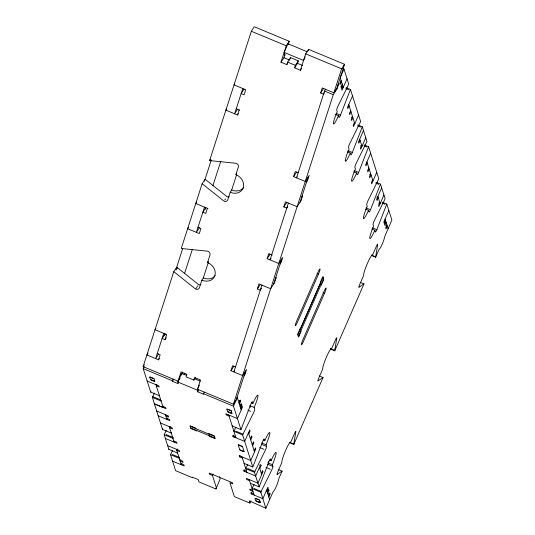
<?xml version="1.0" encoding="UTF-8"?>
<svg xmlns="http://www.w3.org/2000/svg" width="535" height="535" viewBox="0 0 535 535"><rect width="100%" height="100%" fill="white"/><g stroke="black" fill="none" stroke-linecap="round" stroke-linejoin="round"><path stroke-width="0.8" d="M289.435 442.572L293.802 444.391A3.177 0.395 -67.4 0 1 293.802 444.11L295.888 431.384A3.177 0.395 -67.4 0 0 294.451 433.691L290.665 442.338A11.121 1.371 -67.4 0 0 285.623 450.416A11.121 1.371 -67.4 0 0 281.851 462.507L278.066 471.154A3.177 0.395 -67.4 0 0 276.99 474.612L281.998 471.101A3.177 0.395 -67.4 0 1 282.105 471.148L279.451 477.22A3.177 0.395 -67.4 0 0 278.381 480.323A6.353 0.782 -67.4 0 1 276.247 486.522A6.353 0.782 -67.4 0 1 273.632 491.19A3.177 0.395 -67.4 0 0 272.322 493.524L265.882 508.25L249.203 500.813L249.925 503.107L234.35 496.627L229.93 482.69L232.845 483.901L232.478 482.751L209.185 473.06L209.546 474.211L212.462 475.421L216.334 487.639L215.953 488.977L198.966 481.908L198.238 479.614L192.413 477.193L192.6 477.768L175.614 470.7L170.531 454.69A3.177 0.395 -67.4 0 1 170.899 453.887L172.678 450.296M330.362 348.96L334.736 350.779A3.177 0.395 -67.4 0 1 334.736 350.492L336.823 337.766A3.177 0.395 -67.4 0 0 335.378 340.079L331.6 348.72A11.121 1.371 -67.4 0 0 326.551 356.805A11.121 1.371 -67.4 0 0 322.779 368.896L319 377.543A3.177 0.395 -67.4 0 0 317.924 380.994L322.933 377.489A3.177 0.395 -67.4 0 1 323.04 377.529L293.802 444.391M371.297 255.349L375.664 257.168A3.17 0.388 -67.4 0 1 375.664 256.88L377.75 244.154A3.177 0.395 -67.4 0 0 376.312 246.461L372.527 255.108A11.121 1.371 -67.4 0 0 367.485 263.193A11.121 1.371 -67.4 0 0 363.706 275.284L359.928 283.931A3.177 0.395 -67.4 0 0 358.851 287.382L363.86 283.878A3.177 0.395 -67.4 0 1 363.967 283.918L334.736 350.779M180.155 377.957L178.055 381.181L143.112 366.642L173.728 271.78L176.664 267.273A3.19 2.635 33.1 0 1 177.459 267.721L198.599 284.58A3.177 2.621 33.1 0 0 200.899 284.7M202.096 183.866A3.19 2.635 33.1 0 1 202.892 184.314L224.031 201.173A3.177 2.621 33.1 0 0 227.763 199.863L230.204 192.286A11.121 9.182 33.1 0 0 243.251 187.691A11.121 9.182 33.1 0 0 235.908 174.611L238.349 167.04A3.177 2.621 33.1 0 0 236.256 163.302L210.529 160.667A3.19 2.635 33 0 1 209.66 160.426L251.343 31.257L254.279 26.75L289.221 41.282L288.211 44.412M176.149 268.858L182.602 248.855M204.41 181.278L211.298 159.945M163.763 333.358L155.618 358.611L158.661 353.929M204.504 207.112L196.352 232.357L199.428 227.636M242.77 88.536L234.618 113.781L237.553 109.274M164.579 335.412L165.068 333.9L162.132 338.408L165.047 339.618L166.305 337.685M184.508 273.646L192.353 249.357M205.32 209.165L205.808 207.654L202.872 212.161L205.788 213.371L207.413 208.322M212.89 185.698L220.794 161.209M148.135 353.04L146.878 354.972L158.527 359.821L160.159 354.772L157.243 353.555M165.047 339.618L166.673 334.569L155.03 329.727L155.899 328.39M226.72 108.859L225.884 110.15L237.533 114.992L239.158 109.942M208.262 262.578L203.3 277.946L201.835 280.2L199.388 287.776A3.177 2.621 33.1 0 1 195.663 289.087L174.524 272.228A3.19 2.635 33.1 0 0 173.728 271.78M201.835 280.2A11.121 9.182 33.1 0 0 214.876 275.605A11.121 9.182 33.1 0 0 207.54 262.524L209.981 254.948A3.177 2.621 33.1 0 0 207.888 251.216L182.154 248.581A3.19 2.635 33.1 0 1 181.291 248.34L202.096 183.866L205.032 179.359A3.19 2.635 33.1 0 1 205.828 179.807L226.967 196.666A3.177 2.621 33.1 0 0 229.268 196.786M230.204 192.286L231.675 190.032L236.63 174.664M178.055 381.181L181.051 371.899L186.875 374.326L186.06 376.847L193.824 380.077L195.502 377.503M287.649 63.337L286.813 64.628L280.989 62.207L286.285 45.796L289.221 41.282M181.492 375.122L182.488 372.032M280.989 62.207L283.924 57.7L284.934 54.57M286.813 64.628L287.629 62.107L290.565 57.599L298.329 60.829L297.513 63.351L294.578 67.858L300.402 70.286L301.66 68.353M290.157 58.857L290.565 57.599M193.824 380.077L194.64 377.556L200.464 379.977L197.468 389.253L233.387 404.192L236.323 399.685L245.558 371.063M294.578 67.858L295.394 65.337L298.329 60.829M300.402 70.286L305.699 53.868L308.635 49.36L344.547 64.3L336.809 88.288L333.873 92.796L322.224 87.947L320.599 92.996L323.508 94.207L324.344 92.923M308.127 50.925L308.635 49.36M243.94 376.078L244.916 374.574L246.548 369.524L242.623 375.57L230.973 370.728L232.605 365.679L235.514 366.89M261.535 288.231L260.277 290.157L257.362 288.947L258.993 283.898L270.643 288.746L274.555 282.734L276.18 277.685L275.204 279.183M280.093 264.036L281.069 262.531L282.701 257.482L278.788 263.494L267.139 258.652L268.771 253.597L272.262 255.048M287.583 206.851L286.74 208.142L283.831 206.925L285.463 201.876L297.106 206.724L301.024 200.712L302.649 195.663L301.673 197.168M306.562 182.014L307.538 180.509L309.17 175.46L305.258 181.472L293.608 176.63L295.24 171.581L298.149 172.792M261.903 285.108L233.895 371.899L234.551 370.895M288.372 203.086L270.055 259.863L271.031 258.358M325.828 89.044L324.524 91.05L296.524 177.841L297.172 176.838M233.387 404.192L333.265 94.682L337.177 88.67L338.809 83.62L337.826 85.125M333.873 92.796L341.611 68.808L344.547 64.3M273.572 284.239L281.724 258.987M300.041 202.217L308.193 176.965M335.585 114.517L338.495 115.727L339.043 117.446A3.177 0.395 -67.4 0 0 340.487 115.139L350.111 90.335A3.177 0.395 -67.4 0 1 350.465 89.485L346.098 87.666M347.429 151.853L350.345 153.063L350.886 154.782A3.177 0.395 -67.4 0 0 352.331 152.475L361.954 127.671A3.177 0.395 -67.4 0 1 362.309 126.822L357.942 125.009M353.755 171.802L356.671 173.012L357.213 174.731A3.177 0.395 -67.4 0 0 358.657 172.424L368.281 147.613A3.183 0.395 -67.4 0 1 368.635 146.771L364.268 144.952M365.599 209.138L368.515 210.349L369.056 212.067A3.177 0.395 -67.4 0 0 370.501 209.76L380.131 184.956A3.183 0.395 -67.4 0 1 380.479 184.107L376.112 182.288M371.925 229.087L374.841 230.297L375.383 232.016A3.177 0.395 -67.4 0 0 376.827 229.702L386.457 204.898A3.177 0.395 -67.4 0 1 386.805 204.049L382.438 202.237M159.677 395.084A3.197 0.395 -67.4 0 1 159.41 395.719L150.676 392.088L143.233 368.635L144.176 366.475M285.068 55.292L284.152 52.397L287.93 43.75L307.344 51.828M156.895 384.364L156.267 385.809L159.176 387.019L158.815 385.875L147.165 381.027M305.137 56.87L303.566 60.468L284.152 52.397M186.815 375.523L181.586 373.35L177.807 381.997L178.362 383.742L172.537 381.321L172.986 379.308M172.537 381.321L173.48 379.161M162.78 406.359L165.696 407.57L166.057 408.713L154.414 403.871L163.148 407.503L163.777 406.065M184.027 374.681L184.695 373.149M167.562 417.995L166.933 419.44L165.415 414.665M170.197 426.301L169.568 427.746L172.477 428.956L172.116 427.813L160.467 422.964M204.042 392.229L203.594 394.241L197.776 391.821L197.221 390.075L199.421 385.033M197.776 391.821L198.719 389.661M177.393 448.979L176.757 450.416L179.673 451.627L179.312 450.483L167.662 445.642M342.454 68.44L343.992 69.082L340.213 77.729L343.263 87.352L341.811 86.744M341.083 80.477L339.825 83.36L340.186 84.503L341.45 81.621M342.206 84.008L340.949 86.891L341.31 88.041L342.567 85.159M342.902 86.209L341.644 89.091L342.005 90.234L347.048 78.705M180.797 459.719L180.168 461.157L183.077 462.374L182.716 461.223L179.807 460.013M181.947 463.343L181.318 464.788L176.396 449.273M352.518 95.946L347.476 107.475L347.837 108.618L349.101 105.736M350.646 110.611L349.382 113.487L349.75 114.637L351.007 111.755M352.518 116.53L351.261 119.412L351.622 120.556L352.886 117.673L351.428 117.065M354.431 122.542L353.167 125.424L353.535 126.568L358.57 115.045M232.391 425.579A3.177 0.395 -67.4 0 1 232.21 426L240.944 429.638L233.507 406.185L237.286 397.538M239.005 402.955L240.262 400.073L240.63 401.217L239.366 404.099M240.121 406.486L241.385 403.604L241.746 404.748L240.489 407.63M240.85 408.787L242.114 405.904L242.475 407.048L237.433 418.577L225.79 413.729L226.151 414.879L229.067 416.09M212.462 475.421L213.09 473.977M363.492 130.553L358.457 142.083L358.818 143.233L360.075 140.351M233.668 435.136L233.033 436.573L244.682 441.422L249.725 429.893L250.086 431.036L248.828 433.918M361.62 145.219L360.363 148.101L360.724 149.245L365.766 137.716M215.953 488.977L220.119 478.992L219.39 476.705M370.688 153.231L365.646 164.76L366.007 165.904L367.271 163.021M318.459 274.167L297.46 322.197A4.768 0.588 -67.4 0 1 295.293 325.661A4.768 0.588 -67.4 0 1 296.912 320.478L317.91 272.449A4.768 0.588 -67.4 0 1 320.077 268.985A4.768 0.588 -67.4 0 1 318.459 274.167L317.001 273.566M242.368 458.027L239.453 456.816L240.088 455.372M250.373 438.787L251.631 435.905L251.992 437.048L250.734 439.93M368.816 167.89L367.552 170.772L367.919 171.922L369.177 169.04M297.821 334.823L323.02 277.183L323.568 278.902L298.363 336.542M252.246 444.705L253.51 441.823L253.871 442.973L252.614 445.856M370.695 173.808L369.431 176.69L369.799 177.841L371.056 174.958L369.598 174.35M259.803 468.526L261.067 465.644L260.699 464.5L255.663 476.03L244.013 471.181L244.642 469.743M254.158 450.724L255.416 447.842L255.784 448.985L250.741 460.515L239.091 455.666L239.453 456.816M372.601 179.827L371.343 182.709L371.705 183.853L376.747 172.323M324.518 293.26L303.512 341.297A4.768 0.588 -67.4 0 1 301.352 344.761A4.768 0.588 -67.4 0 1 302.971 339.578L323.969 291.542A4.768 0.588 -67.4 0 1 326.129 288.084A4.768 0.588 -67.4 0 1 324.518 293.26L323.06 292.658M381.662 187.838L376.627 199.368L376.988 200.511L378.252 197.629L376.794 197.027M266.998 491.204L268.256 488.321L267.895 487.178L262.852 498.7L251.209 493.858L251.838 492.414M261.347 473.395L262.611 470.512L262.973 471.663L257.93 483.185L246.287 478.343L246.648 479.487L249.557 480.697M379.796 202.498L378.533 205.38L378.894 206.53L383.936 195.001M249.925 503.107L250.875 500.941M388.858 210.516L383.816 222.045L384.183 223.189L385.441 220.306M267.333 492.253L268.59 489.371L268.958 490.515L267.681 493.424M385.775 221.356L384.518 224.239L384.879 225.382L386.15 222.473L384.692 221.871M268.436 495.811L269.714 492.902L270.075 494.046L268.817 496.928M386.905 224.861L385.635 227.77L385.996 228.92L387.26 226.037L385.802 225.429M375.664 257.168L378.319 251.089A3.177 0.395 -67.4 0 1 379.629 248.755A6.353 0.782 -67.4 0 0 382.251 244.08A6.353 0.782 -67.4 0 0 384.384 237.888A3.177 0.395 -67.4 0 1 385.447 234.785L391.887 220.066L386.805 204.049M171.434 432.641A3.177 0.395 -67.4 0 1 171.253 433.062L162.52 429.424L152.361 397.405A3.197 0.395 -67.4 0 1 152.729 396.602L154.501 393.011M166.352 430.347L164.573 433.945A3.177 0.395 -67.4 0 0 164.205 434.748L168.846 449.373L177.58 453.005A3.177 0.395 -67.4 0 0 177.673 452.797M235.928 427.151L234.263 430.521A3.19 0.395 -67.4 0 0 233.895 431.324L242.636 434.955L252.787 466.975L244.054 463.343A3.177 0.395 -67.4 0 0 244.147 463.129M242.636 434.955A3.19 0.395 -67.4 0 1 243.004 434.152L253.65 412.579A3.177 0.395 -67.4 0 0 254.74 409.275L254.185 407.402A11.121 1.371 -67.4 0 0 257.957 395.311A11.121 1.371 -67.4 0 0 252.915 403.397L251.457 402.788M247.772 464.487L246.107 467.857A3.177 0.395 -67.4 0 0 245.739 468.66L254.479 472.291L259.121 486.924L250.38 483.286M254.479 472.291A3.177 0.395 -67.4 0 1 254.847 471.495L265.494 449.915A3.177 0.395 -67.4 0 0 266.577 446.464L266.029 444.745A11.121 1.371 -67.4 0 0 269.807 432.654A11.121 1.371 -67.4 0 0 264.758 440.733L263.3 440.124M254.098 484.436L252.433 487.806A3.177 0.395 -67.4 0 0 252.065 488.602L260.806 492.24L265.882 508.25M260.806 492.24A3.177 0.395 -67.4 0 1 261.174 491.438L271.827 469.864A3.177 0.395 -67.4 0 0 272.903 466.406L272.355 464.688A11.121 1.371 -67.4 0 0 276.134 452.597A11.121 1.371 -67.4 0 0 271.084 460.675L269.627 460.073M234.684 83.901L234.029 84.898L245.679 89.746L244.047 94.795L241.138 93.585L244.074 89.077M237.533 114.992L238.369 113.708M209.66 160.426L210.395 159.296M196.746 201.976L195.77 203.474L207.995 208.563M188.594 227.221L187.618 228.726L199.267 233.568L200.899 228.519L197.983 227.308M235.908 174.611L236.644 173.487M175.995 269.974L177.459 267.721M224.767 200.05L225.502 198.92M207.54 262.524L208.275 261.401M320.599 92.996L323.528 88.489M143.112 366.642L144.37 364.709M196.031 288.525L196.766 287.395M197.134 286.834L197.863 285.71M158.527 359.821L159.363 358.53M293.608 176.63L296.544 172.123M283.831 206.925L286.767 202.417M267.139 258.652L270.075 254.138M257.362 288.947L260.298 284.439M230.973 370.728L233.909 366.221M283.924 57.7L289.749 60.121M251.343 31.257L286.285 45.796M305.699 53.868L341.611 68.808M297.513 63.351L302.609 65.471M287.629 62.107L295.394 65.337M345.744 88.516L348.659 89.726M324.524 91.05L333.265 94.682M336.114 113.32L340.487 115.139M357.587 125.852L360.503 127.069M363.914 145.801L366.829 147.011M360.53 145.754L361.988 146.363L359.714 139.2M347.964 150.656L352.331 152.475M236.249 108.732L239.74 110.183M354.29 170.605L358.657 172.424M375.757 183.137L378.673 184.348M382.09 203.086L384.999 204.296M378.7 203.039L380.158 203.648L377.884 196.485M366.134 207.941L370.501 209.76M372.46 227.89L376.827 229.702M371.297 255.068L375.664 256.88M360.222 282.36L363.967 283.918M330.369 348.68L334.736 350.492M319.295 375.978L323.04 377.529M194.279 378.633L200.25 381.114M239.172 400.608L240.63 401.217M254.185 407.402L249.818 405.59L250.36 407.302M240.289 404.146L241.746 404.748M247.825 410.158L250.741 411.368M177.807 381.997L197.221 390.075M143.233 368.635L172.357 380.753M203.414 393.673L233.507 406.185M149.706 377.088L154.073 378.907L154.829 381.294A2.381 0.341 23.6 0 1 152.783 380.813A2.381 0.341 23.6 0 1 150.462 379.476L149.706 377.088A2.381 0.341 23.6 0 1 151.753 377.57A2.381 0.341 23.6 0 1 154.073 378.907M227.609 411.495L231.976 413.314M150.462 379.476L154.829 381.294M289.435 442.291L293.802 444.11M152.729 396.602L160.012 399.632M235.721 431.13L243.004 434.152M152.361 397.405L161.095 401.043A3.197 0.395 -67.4 0 1 161.282 400.628M261.662 442.926L266.029 444.745M261.481 444.344L266.577 446.464M235.581 436.64L232.672 435.43L233.033 436.573L235.948 437.784L228.699 414.939M259.676 447.494L264.043 449.313M156.681 411.027L168.331 415.876L168.692 417.019L165.783 415.809M238.215 444.946L242.589 446.765L244.1 451.533A2.381 0.348 23.3 0 1 241.96 451.025A2.381 0.348 23.3 0 1 239.727 449.714L238.215 444.946A2.381 0.334 24 0 1 240.175 445.387A2.381 0.334 24 0 1 242.576 446.758M190.146 426.275L214.415 436.373M190.694 427.993L214.963 438.091M166.572 418.29L169.481 419.5L169.842 420.65L158.2 415.802M239.733 449.721L244.1 451.533M267.988 462.869L272.355 464.688M267.808 464.286L272.903 466.406M278.361 469.59L282.105 471.148M266.002 467.436L270.369 469.255M259.609 465.042L261.067 465.644M166.031 434.547L173.307 437.577M247.565 468.466L254.847 471.495M164.205 434.748L172.939 438.379A3.177 0.395 -67.4 0 1 173.032 438.172M173.761 440.967L176.677 442.178L177.038 443.321L165.389 438.479M246.561 471.248L243.652 470.038L244.013 471.181M267.5 489.913L268.958 490.515M268.617 493.444L270.075 494.046M172.357 454.496L179.633 457.525M253.891 488.408L261.174 491.438M170.531 454.69L179.265 458.321A3.177 0.395 -67.4 0 1 179.452 457.913M252.607 490.294L249.691 489.084L250.052 490.227L252.968 491.438M180.957 463.644L183.866 464.855L184.227 465.998L172.584 461.157M253.757 493.925L250.841 492.715L251.209 493.858M255.937 500.8C266.791 504.237 254.058 502.813 255.182 498.413L259.549 500.225L260.304 502.612L259.549 500.225A2.381 0.341 23.2 0 0 257.322 498.934A2.381 0.341 23.2 0 0 255.168 498.406M343.992 69.082L348.78 84.169A3.19 0.395 -67.4 0 1 348.412 84.965L337.759 106.545A3.177 0.395 -67.4 0 0 336.669 109.849L337.224 111.715A11.121 1.371 -67.4 0 0 333.452 123.812A11.121 1.371 -67.4 0 0 338.495 115.727M350.465 89.485L360.623 121.505A3.19 0.395 -67.4 0 1 360.256 122.308L349.602 143.882A3.177 0.395 -67.4 0 0 348.512 147.185L349.067 149.058A11.121 1.371 -67.4 0 0 345.296 161.149A11.121 1.371 -67.4 0 0 350.345 153.063M362.309 126.822L366.95 141.447A3.19 0.395 -67.4 0 1 366.582 142.25L355.929 163.83A3.177 0.395 -67.4 0 0 354.839 167.134L355.394 169A11.121 1.371 -67.4 0 0 351.622 181.091A11.121 1.371 -67.4 0 0 356.671 173.012M368.635 146.771L378.793 178.79A3.177 0.395 -67.4 0 1 378.426 179.593L367.772 201.167A3.177 0.395 -67.4 0 0 366.696 204.624L367.244 206.343A11.121 1.371 -67.4 0 0 363.466 218.434A11.121 1.371 -67.4 0 0 368.515 210.349M380.479 184.107L385.12 198.732A3.177 0.395 -67.4 0 1 384.752 199.535L374.099 221.115A3.177 0.395 -67.4 0 0 373.022 224.566L373.57 226.285A11.121 1.371 -67.4 0 0 369.792 238.376A11.121 1.371 -67.4 0 0 374.841 230.297M348.733 104.593L354.792 123.685M366.91 161.878L372.962 180.97M385.08 219.163L388.109 228.706M321.067 284.673L321.247 285.249L323.769 279.484L322.859 276.622L320.338 282.386L320.518 282.955L300.362 329.065L300.182 328.497L297.661 334.261L298.57 337.124L301.085 331.359L300.904 330.784M252.915 403.397L252.366 401.678A3.177 0.395 -67.4 0 0 250.928 403.985L241.298 428.789A3.177 0.395 -67.4 0 1 240.944 429.638M264.758 440.733L264.21 439.014A3.177 0.395 -67.4 0 0 262.772 441.321L253.142 466.125A3.177 0.395 -67.4 0 1 252.787 466.975M271.084 460.675L270.543 458.956A3.177 0.395 -67.4 0 0 269.098 461.27L259.468 486.074A3.177 0.395 -67.4 0 1 259.121 486.924M237.152 397.11L241.218 409.93M248.461 432.775L254.52 451.868M259.442 467.383L261.715 474.545M266.637 490.053L269.66 499.603M242.007 456.877L246.923 472.392M249.196 479.554L254.118 495.069M208.59 433.945L208.409 433.377L214.234 435.798L215.144 438.66L209.319 436.239L209.138 435.664M195.97 428.702L195.79 428.127L189.965 425.706L190.875 428.568L196.699 430.989L196.519 430.421M155.899 384.658L163.148 407.503M169.207 426.596L174.122 442.111M150.944 391.453A3.197 0.395 -67.4 0 1 150.676 392.088M168.94 449.159A3.177 0.395 -67.4 0 1 168.846 449.373M162.787 428.789A3.177 0.395 -67.4 0 1 162.52 429.424M268.704 461.183A11.121 1.371 -67.4 0 1 268.229 462.314M226.873 409.188A2.381 0.341 23.6 0 1 228.92 409.67A2.381 0.341 23.6 0 1 231.24 411.007M215.17 275.619A11.121 9.182 33.1 0 1 203.3 277.946M243.539 187.705A11.121 9.182 33.1 0 1 231.675 190.032M231.22 410.927L226.853 409.108L227.629 411.576A2.381 0.341 23.6 0 0 229.95 412.913A2.381 0.341 23.6 0 0 232.003 413.394L231.22 410.927"/></g></svg>
